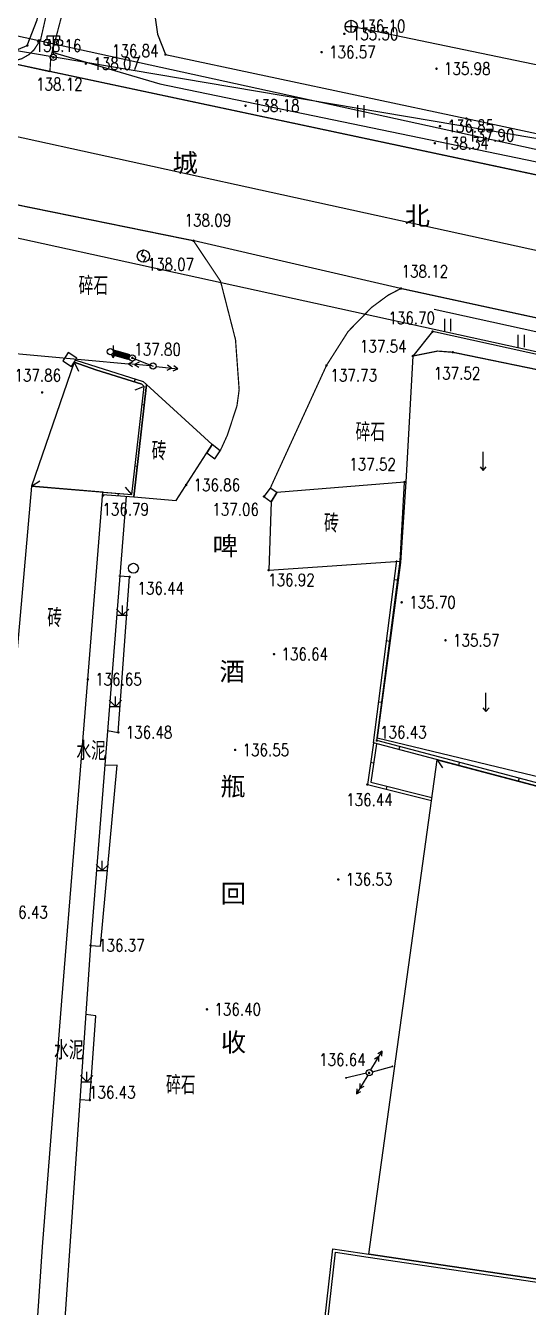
# Model space of a CAD drawing. Extents: x 529262 to 576451, y 2694391 to 2717535.
# Drawn here: x 563981.4 to 564022, y 2711331.8 to 2711435.6 of the extents above; entities that cross this region are included whole.
import ezdxf
from ezdxf.enums import TextEntityAlignment as Align
from ezdxf.xclip import XClip

# ---------------------------------------------------------------- set-up
doc = ezdxf.new("R2010")
doc.units = 0
doc.header["$XCLIPFRAME"] = 0
doc.linetypes.add('X2', pattern=[10, 8, -2])
for name, color, linetype in [('COMPONENT', 8, 'Continuous'), ('DLDW', 8, 'Continuous'), ('DLSS', 4, 'Continuous'), ('DMTZ', 8, 'Continuous'), ('GCD', 8, 'Continuous'), ('GXYZ', 8, 'Continuous'), ('JMD', 8, 'Continuous'), ('PP-COM', 7, 'Continuous'), ('RD-中线', 40, 'Continuous'), ('RD-红线', 7, 'Continuous'), ('ZBTZ', 8, 'Continuous'), ('ZJ', 7, 'Continuous')]:
    doc.layers.add(name, color=color, linetype=linetype)
doc.styles.add('HZ', font='rs.shx', dxfattribs={"width": 0.8, "bigfont": 'hztxt.shx'})
doc.styles.add('等线体', font='simhei.ttf')
doc.linetypes.add('10411', pattern='A,2,[150,AAA.SHX,S=1,R=0,X=0,Y=1],2,[151,AAA.SHX,S=1,R=0,X=0,Y=3],1e-11', length=4)
doc.linetypes.add('10421', pattern='A,2,[150,AAA.SHX,S=0.5,R=0,X=0,Y=0.5],1e-11', length=2)
doc.linetypes.add('10422', pattern='A,0.75,[150,AAA.SHX,S=0.5,R=0,X=0,Y=0.5],1.5,[177,AAA.SHX,S=1,R=0,X=0,Y=0.4],0.75', length=3)
doc.linetypes.add('1161', pattern='A,0,[149,AAA.SHX,S=0.15,R=0,X=0,Y=0],-1.6', length=1.6)
doc.linetypes.add('732', pattern='A,9,-0.5,[162,AAA.SHX,S=1,R=0,X=0,Y=0],-0.5', length=10)

# ---------------------------------------------------------------- blocks, each defined once
blk = doc.blocks.new('A$C19FD0107')
at = {"layer": 'RD-中线', "color": 8, "linetype": 'Continuous', "flags": 128}
blk.add_lwpolyline([(-6861.03, 17001.72), (-7060.42, 17045.41, 0.117908), (-7116.23, 17044.26), (-7165.18, 17031.49)], format="xyb", dxfattribs=at)
at = {"layer": 'RD-红线', "color": 8, "linetype": 'Continuous', "flags": 128}
for points in [[(-6889.09, 17016.06), (-7058.71, 17053.22, 0.098729), (-7108.76, 17054.1, 0.098729)], [(-6862.74, 16993.9), (-7062.12, 17037.59, 0.117895), (-7114.21, 17036.52), (-7120.78, 17034.81)]]:
    blk.add_lwpolyline(points, format="xyb", dxfattribs=at)
blk = doc.blocks.new('GC200')
at = {"linetype": 'Continuous', "const_width": 0.2, "flags": 128}
blk.add_lwpolyline([(-0.1, 0, 1), (0.1, 0, 1)], format="xyb", close=True, dxfattribs=at)
blk = doc.blocks.new('gc121')
at = {"color": 8}
for p, q in [((-0.5, -1), (-0.5, 1)), ((0.5, -1), (0.5, 1))]:
    blk.add_line(p, q, dxfattribs=at)
blk = doc.blocks.new('gc097')
at = {"color": 8}
for p, q in [((-1, 2.9), (-1, 3.5)), ((-1, 3.5), (1, 3.5)), ((0, 0.5), (0, 3.5)), ((1, 3.5), (1, 2.9))]:
    blk.add_line(p, q, dxfattribs=at)
for centre in [(-1, 2.4), (1, 2.4), (0, 0)]:
    blk.add_circle(centre, 0.5, dxfattribs=at)
blk = doc.blocks.new('gc050')
for p, q in [((0, 1), (-0.38, 0.18)), ((-0.38, 0.18), (0.38, -0.18)), ((0, -1), (0.38, -0.18))]:
    blk.add_line(p, q)
blk.add_circle((0, 0), 1)
blk = doc.blocks.new('gc170')
at = {"color": 8, "linetype": 'Continuous'}
blk.add_circle((0, 0), 0.5, dxfattribs=at)
blk = doc.blocks.new('gc120')
at = {"color": 8}
for p, q in [((0, 0), (0, 3)), ((-0.5, 0.6), (0, 0)), ((0, 0), (0.5, 0.6))]:
    blk.add_line(p, q, dxfattribs=at)
blk = doc.blocks.new('gc013a')
at = {"linetype": 'Continuous'}
blk.add_line((0.5, 0), (4, 0), dxfattribs=at)
at = {"linetype": 'Continuous', "flags": 128}
for points in [[(2.31, -0.4), (3, 0), (2.31, 0.4)], [(3.31, -0.4), (4, 0), (3.31, 0.4)]]:
    blk.add_lwpolyline(points, dxfattribs=at)
blk = doc.blocks.new('gc013c')
at = {"linetype": 'Continuous'}
blk.add_line((0.5, 0), (4, 0), dxfattribs=at)
at = {"linetype": 'Continuous', "const_width": 0.15, "flags": 128}
blk.add_lwpolyline([(3.775, 0, 1), (3.925, 0, 1)], format="xyb", close=True, dxfattribs=at)
blk = doc.blocks.new('gc124')
at = {"color": 8}
for p, q in [((-1, 1), (0, 0)), ((-0.8, 0), (0.8, 0)), ((0, 0), (0, 1.6)), ((0, 0), (1, 1))]:
    blk.add_line(p, q, dxfattribs=at)
blk = doc.blocks.new('gc232')
for p, q in [((0.5, 1), (0.5, -1)), ((0.5, -1), (0.19, -0.46)), ((0.5, -1), (0.81, -0.46))]:
    blk.add_line(p, q)
blk.add_circle((0, 0), 0.5)
blk = doc.blocks.new('gc122')
at = {"color": 8}
blk.add_circle((0, 0), 0.8, dxfattribs=at)
blk = doc.blocks.new('gcbj0102')
for p, q in [((-1, 0), (1, 0)), ((0, -1), (0, 1))]:
    blk.add_line(p, q)
blk.add_circle((0, 0), 1)

msp = doc.modelspace()

# ---------------------------------------------------------------- linework, layer by layer
at = {"color": 8, "linetype": 'Continuous', "flags": 128}
msp.add_lwpolyline([(563880.523, 2711450.504), (564182.421, 2711399.466)], dxfattribs=at)
at = {"layer": 'DLSS', "linetype": 'X2', "lineweight": -2, "const_width": 0.1, "flags": 128}
msp.add_lwpolyline([(563997.185, 2711502.568), (563991.16, 2711475.761), (563989.393, 2711465.826), (563984.595, 2711443.331), (563982.579, 2711434.444), (563982.049, 2711433.626), (563981.663, 2711433.253), (563981.058, 2711432.905), (563979.999, 2711432.587)], dxfattribs=at)
msp.add_lwpolyline([(563997.185, 2711502.568), (563991.16, 2711475.761), (563989.393, 2711465.826), (563984.595, 2711443.331), (563982.579, 2711434.444), (563982.049, 2711433.626), (563981.663, 2711433.253), (563981.058, 2711432.905), (563979.999, 2711432.587)], dxfattribs=at)
at = {"layer": 'DLSS', "linetype": 'Continuous', "lineweight": -2, "const_width": 0.1, "flags": 128}
for points in [[(564007.632, 2711449.633), (564000.111, 2711450.284), (563995.965, 2711450.27), (563993.252, 2711449.949), (563990.933, 2711449.271), (563988.72, 2711448.379), (563987.571, 2711447.153), (563986.964, 2711446.082), (563986.311, 2711444.068), (563983.406, 2711433.046), (563983.382, 2711432.726), (563983.332, 2711431.877)], [(564007.632, 2711449.633), (564000.111, 2711450.284), (563995.965, 2711450.27), (563993.252, 2711449.949), (563990.933, 2711449.271), (563988.72, 2711448.379), (563987.571, 2711447.153), (563986.964, 2711446.082), (563986.311, 2711444.068), (563983.406, 2711433.046), (563983.382, 2711432.726), (563983.332, 2711431.877)], [(563994.94, 2711418.17), (563932.319, 2711430.926), (563923.295, 2711431.956), (563917.417, 2711432.156)], [(563994.94, 2711418.17), (563932.319, 2711430.926), (563923.295, 2711431.956), (563917.417, 2711432.156)]]:
    msp.add_lwpolyline(points, dxfattribs=at)
at = {"layer": 'DLSS', "linetype": 'Continuous', "const_width": 0.1, "flags": 128}
msp.add_lwpolyline([(564066.458, 2711414.318), (564065.54, 2711414.365), (563983.332, 2711431.877)], dxfattribs=at)
msp.add_lwpolyline([(564066.458, 2711414.318), (564065.54, 2711414.365), (563983.332, 2711431.877)], dxfattribs=at)
at = {"layer": 'DLSS', "linetype": 'X2', "lineweight": -2, "const_width": 0.1, "elevation": 138.531, "flags": 128}
msp.add_lwpolyline([(563997.11, 2711401.177), (563997.688, 2711402.446), (563998.458, 2711404.805), (563998.636, 2711406.106), (563998.342, 2711410.158), (563997.13, 2711414.895), (563994.94, 2711418.17)], dxfattribs=at)
at = {"layer": 'DLSS', "linetype": 'Continuous', "lineweight": -2, "const_width": 0.1, "elevation": 138.122, "flags": 128}
msp.add_lwpolyline([(564011.726, 2711414.305), (564010.676, 2711413.756), (564009.346, 2711412.77), (564007.451, 2711410.827), (564005.699, 2711408.077), (564001.151, 2711398.139)], dxfattribs=at)
at = {"layer": 'DLSS', "linetype": 'Continuous', "const_width": 0.1, "elevation": 138.57, "flags": 128}
msp.add_lwpolyline([(564067.384, 2711402.218), (564011.726, 2711414.305)], dxfattribs=at)
msp.add_lwpolyline([(564067.384, 2711402.218), (564011.726, 2711414.305)], dxfattribs=at)
at = {"layer": 'DMTZ', "linetype": '10422', "lineweight": -2, "flags": 128}
for points in [[(563968.297, 2711450.757), (563967.143, 2711444.853), (563969.443, 2711444.871), (563968.211, 2711435.981), (563980.287, 2711433.45), (563981.485, 2711433.964), (563982.298, 2711436.059), (563983.41, 2711441.362)], [(563968.297, 2711450.757), (563967.143, 2711444.853), (563969.443, 2711444.871), (563968.211, 2711435.981), (563980.287, 2711433.45), (563981.485, 2711433.964), (563982.298, 2711436.059), (563983.41, 2711441.362)], [(563992.679, 2711433.236), (564017.013, 2711428.062), (564062.903, 2711418.225), (564063.707, 2711418.064), (564066.715, 2711417.408), (564066.98, 2711417.374), (564067.453, 2711417.865), (564067.685, 2711418.501), (564071.924, 2711427.609)], [(563992.679, 2711433.236), (564017.013, 2711428.062), (564062.903, 2711418.225), (564063.707, 2711418.064), (564066.715, 2711417.408), (564066.98, 2711417.374), (564067.453, 2711417.865), (564067.685, 2711418.501), (564071.924, 2711427.609)], [(564059.421, 2711400.871), (564014.282, 2711410.811), (564012.676, 2711408.836), (564012.116, 2711398.641), (564011.692, 2711392.117), (564010.954, 2711386.609), (564009.809, 2711377.925)]]:
    msp.add_lwpolyline(points, dxfattribs=at)
at = {"layer": 'DMTZ', "linetype": '10421', "lineweight": -2, "flags": 128}
for points in [[(563991.453, 2711438.888), (563992.023, 2711434.886), (563992.679, 2711433.236)], [(563991.453, 2711438.888), (563992.023, 2711434.886), (563992.679, 2711433.236)], [(564009.809, 2711377.925), (564022.437, 2711374.895), (564034.769, 2711371.811), (564044.085, 2711371.613), (564056.294, 2711371.905), (564063.087, 2711371.863), (564064.222, 2711372.221), (564071.282, 2711383.656), (564077.507, 2711396.077)]]:
    msp.add_lwpolyline(points, dxfattribs=at)
at = {"layer": 'DMTZ', "linetype": '10411', "lineweight": -2, "flags": 128}
for points in [[(563983.51, 2711433.441), (563992.213, 2711430.881), (564066.999, 2711415.389)], [(563983.51, 2711433.441), (563992.213, 2711430.881), (564066.999, 2711415.389)], [(564087.175, 2711396.335), (564067.483, 2711401.123), (564045.325, 2711405.805), (564014.413, 2711412.601)], [(564087.175, 2711396.335), (564067.483, 2711401.123), (564045.325, 2711405.805), (564014.413, 2711412.601)]]:
    msp.add_lwpolyline(points, dxfattribs=at)
at = {"layer": 'GXYZ', "linetype": 'Continuous', "lineweight": -2}
for p, q in [((563943.706, 2711412.354), (563989.686, 2711408.209)), ((563989.996, 2711408.683, 137.802), (563991.678, 2711408.029, 137.705))]:
    msp.add_line(p, q, dxfattribs=at)
at = {"layer": 'GXYZ', "linetype": '732', "flags": 128}
msp.add_lwpolyline([(564007.722, 2711435.53), (564049.504, 2711426.858), (564085.346, 2711419.463)], dxfattribs=at)
at = {"layer": 'GXYZ', "linetype": 'Continuous', "lineweight": -2, "const_width": 0.5, "flags": 128}
msp.add_lwpolyline([(563988.447, 2711409.12), (563989.755, 2711408.751)], dxfattribs=at)
at = {"layer": 'JMD', "linetype": 'Continuous'}
for p, q in [((563985.299, 2711408.327), (563985.65, 2711407.608)), ((563990.958, 2711406.366), (563990.208, 2711406.085)), ((563990.962, 2711404.862), (563990.787, 2711404.882)), ((563990.392, 2711399.894), (563990.217, 2711399.914)), ((563981.834, 2711398.306), (563982.504, 2711398.742)), ((563988.849, 2711397.529, 137.169), (563988.865, 2711397.709)), ((563989.953, 2711397.616), (563989.446, 2711398.235)), ((564011.445, 2711390.701), (564011.197, 2711390.733)), ((564010.805, 2711385.742), (564010.557, 2711385.774)), ((564010.164, 2711380.783), (564009.917, 2711380.815)), ((564011.606, 2711377.224), (564011.542, 2711376.982)), ((564009.265, 2711375.956), (564009.512, 2711375.917)), ((564014.642, 2711376.163), (564015.085, 2711375.497)), ((564016.44, 2711375.946), (564016.376, 2711375.705)), ((564021.274, 2711374.669), (564021.21, 2711374.427)), ((564010.555, 2711373.767), (564010.616, 2711374.009))]:
    msp.add_line(p, q, dxfattribs=at)
at = {"layer": 'JMD', "linetype": 'Continuous', "lineweight": -2}
msp.add_line((563990.22, 2711406.982), (563990.145, 2711406.744), dxfattribs=at)
at = {"layer": 'JMD', "linetype": 'Continuous', "lineweight": -2, "flags": 128}
for points, elevation in [([(563985.514, 2711408.654), (563984.82, 2711409.11), (563984.38, 2711408.441), (563985.074, 2711407.985)], -0.047), ([(564011.645, 2711392.246), (564012.013, 2711398.636), (564001.673, 2711397.781), (564001.224, 2711397.029), (564001.024, 2711391.503)], 137.524), ([(564001.673, 2711397.781), (564001.151, 2711398.139), (564000.643, 2711397.47), (564001.224, 2711397.029)], -1.644)]:
    msp.add_lwpolyline(points, close=True, dxfattribs=dict(at, elevation=elevation))
at = {"layer": 'JMD', "linetype": 'Continuous', "flags": 128}
for points in [[(563981.834, 2711398.306), (563989.953, 2711397.616), (563990.958, 2711406.366), (563990.757, 2711406.549), (563987.039, 2711407.731), (563985.299, 2711408.327)], [(563990.11, 2711397.439), (563993.535, 2711397.147), (563996.455, 2711401.681), (563991.153, 2711406.526)]]:
    msp.add_lwpolyline(points, close=True, dxfattribs=at)
at = {"layer": 'JMD', "linetype": 'Continuous', "lineweight": -2, "flags": 128}
for points in [[(563985.299, 2711408.327), (563987.039, 2711407.731), (563990.757, 2711406.549), (563990.958, 2711406.366)], [(563985.42, 2711408.511), (563987.126, 2711407.966), (563990.885, 2711406.771), (563991.153, 2711406.526)]]:
    msp.add_lwpolyline(points, dxfattribs=at)
at = {"layer": 'JMD', "linetype": 'Continuous', "elevation": 137.169, "flags": 128}
for points in [[(563987.589, 2711397.619), (563990.11, 2711397.439), (563991.153, 2711406.526)], [(563987.605, 2711397.816), (563989.953, 2711397.616), (563990.958, 2711406.366)]]:
    msp.add_lwpolyline(points, dxfattribs=at)
at = {"layer": 'JMD', "linetype": 'Continuous', "lineweight": -2, "flags": 128}
msp.add_lwpolyline([(563997.11, 2711401.177), (563996.455, 2711401.681), (563996.019, 2711401.004), (563996.668, 2711400.507)], close=True, dxfattribs=at)
at = {"layer": 'JMD', "linetype": 'Continuous', "elevation": 137.671, "flags": 128}
msp.add_lwpolyline([(563987.605, 2711397.816), (563981.834, 2711398.306), (563978.791, 2711363.816), (563976.119, 2711340.263), (563977.223, 2711340.138), (563974.896, 2711327.582), (563982.234, 2711326.594), (563982.35, 2711331.15), (563982.741, 2711336.724), (563984.3, 2711356.655), (563986.39, 2711382.666)], close=True, dxfattribs=at)
at = {"layer": 'JMD', "linetype": 'Continuous', "flags": 128}
for points in [[(563995.536, 2711274.419), (563999.82, 2711297.234), (564004.26, 2711319.419), (564006.207, 2711336.576), (564009.112, 2711336.144), (564022.592, 2711334.156), (564027.303, 2711333.448, 0.1158078), (564030.712, 2711334.548), (564031.406, 2711335.304), (564031.602, 2711335.684), (564032.593, 2711339.198), (564033.714, 2711348.478), (564035.57, 2711370.631), (564009.492, 2711377.524), (564011.397, 2711392.279)], [(563995.766, 2711274.287), (564000.066, 2711297.186), (564004.508, 2711319.38), (564006.427, 2711336.291), (564009.076, 2711335.897), (564022.556, 2711333.909), (564027.295, 2711333.196, 0.1178605), (564030.873, 2711334.353), (564031.612, 2711335.16), (564031.836, 2711335.592), (564032.839, 2711339.149), (564033.963, 2711348.453), (564035.837, 2711370.819), (564009.768, 2711377.71), (564011.645, 2711392.246)]]:
    msp.add_lwpolyline(points, format="xyb", dxfattribs=at)
for points in [[(564009.492, 2711377.524), (564009.005, 2711374.158), (564014.184, 2711372.851)], [(564009.735, 2711377.46), (564009.284, 2711374.345), (564014.219, 2711373.1)]]:
    msp.add_lwpolyline(points, dxfattribs=at)
msp.add_lwpolyline([(564009.112, 2711336.144), (564014.642, 2711376.163), (564035.57, 2711370.631), (564033.714, 2711348.478), (564032.593, 2711339.198), (564031.602, 2711335.684), (564031.406, 2711335.304), (564030.712, 2711334.548, -0.1158078), (564027.303, 2711333.448), (564022.592, 2711334.156)], format="xyb", close=True, dxfattribs=at)
at = {"layer": 'PP-COM', "elevation": 138.16}
msp.add_lwpolyline([(564096.578, 2711407.378), (564074.413, 2711412.382), (564057.15, 2711416.153), (563989.692, 2711430.522), (563977.364, 2711433.148), (563949.43, 2711439.584), (563937.447, 2711442.144), (563922.56, 2711444.229), (563911.299, 2711444.622), (563898.273, 2711444.579)], dxfattribs=at)
at = {"layer": 'ZBTZ', "linetype": '1161', "flags": 128}
for points in [[(563979.999, 2711432.587), (563983.332, 2711431.877)], [(563979.999, 2711432.587), (563983.332, 2711431.877)], [(564011.676, 2711414.305), (563994.99, 2711418.17)], [(564011.676, 2711414.305), (563994.99, 2711418.17)], [(563989.501, 2711397.482), (563986.622, 2711361.134), (563983.032, 2711308.931), (563977.779, 2711308.894)]]:
    msp.add_lwpolyline(points, dxfattribs=at)
at = {"layer": 'ZBTZ', "linetype": 'Continuous', "lineweight": -2, "const_width": 0.1, "elevation": 137.541, "flags": 128}
msp.add_lwpolyline([(564012.676, 2711408.836), (564014.685, 2711409.237), (564015.914, 2711409.142), (564025.941, 2711407.077), (564038.684, 2711404.379), (564047.992, 2711402.45), (564059.289, 2711400.339), (564077.507, 2711396.077)], dxfattribs=at)
msp.add_lwpolyline([(564012.676, 2711408.836), (564014.685, 2711409.237), (564015.914, 2711409.142), (564025.941, 2711407.077), (564038.684, 2711404.379), (564047.992, 2711402.45), (564059.289, 2711400.339), (564077.507, 2711396.077)], dxfattribs=at)
at = {"layer": 'ZBTZ', "linetype": 'Continuous', "flags": 128}
for points, elevation in [([(563987.999, 2711378.517), (563987.999, 2711378.517), (563988.862, 2711378.378), (563989.775, 2711390.958), (563988.906, 2711391.021), (563988.906, 2711391.021)], 136.421), ([(563986.622, 2711361.134), (563986.622, 2711361.134), (563987.415, 2711361.079), (563988.77, 2711375.712), (563987.774, 2711375.686), (563987.774, 2711375.686)], 136.365), ([(563985.765, 2711348.671), (563985.765, 2711348.671), (563986.558, 2711348.616), (563987.052, 2711355.43), (563986.237, 2711355.54), (563986.237, 2711355.54)], 136.379)]:
    msp.add_lwpolyline(points, dxfattribs=dict(at, elevation=elevation))

# ---------------------------------------------------------------- block references
at = {"layer": 'COMPONENT', "linetype": 'Continuous', "xscale": 0.5, "yscale": 0.5}
msp.add_blockref('gcbj0102', (564007.698, 2711435.514), dxfattribs=at)
at = {"layer": 'DLDW', "linetype": 'Continuous', "lineweight": -2, "xscale": 0.5, "yscale": 0.5}
msp.add_blockref('gc097', (563983.609, 2711433.01, 138.12), dxfattribs=at)
msp.add_blockref('gc097', (563983.609, 2711433.01, 138.12), dxfattribs=at)
at = {"layer": 'GCD', "linetype": 'Continuous'}
ref = msp.add_blockref('GC200', (564007.716, 2711435.539, 136.099), dxfattribs=dict(at, xscale=0.5, yscale=0.5, zscale=0.5))
ref.add_attrib('height', '136.10', dxfattribs={"linetype": 'Continuous', "height": 1, "style": 'HZ', "width": 0.8}).set_placement((564008.316, 2711435.539, 136.099), align=Align.MIDDLE_LEFT)
at = {"layer": 'GCD', "linetype": 'Continuous', "lineweight": -2}
ref = msp.add_blockref('GC200', (564007.143, 2711434.913, 135.5), dxfattribs=dict(at, xscale=0.5, yscale=0.5, zscale=0.5))
ref.add_attrib('height', '135.50', dxfattribs={"linetype": 'Continuous', "height": 1, "style": 'HZ', "width": 0.8}).set_placement((564007.743, 2711434.913, 135.5), align=Align.MIDDLE_LEFT)
ref = msp.add_blockref('GC200', (564007.143, 2711434.913, 135.5), dxfattribs=dict(at, xscale=0.5, yscale=0.5, zscale=0.5))
ref.add_attrib('height', '135.50', dxfattribs={"linetype": 'Continuous', "lineweight": -2, "height": 1, "style": 'HZ', "width": 0.8}).set_placement((564007.743, 2711434.913, 135.5), align=Align.MIDDLE_LEFT)
at = {"layer": 'GCD', "linetype": 'Continuous'}
ref = msp.add_blockref('GC200', (563981.503, 2711433.966, 138.158), dxfattribs=dict(at, xscale=0.5, yscale=0.5, zscale=0.5))
ref.add_attrib('height', '138.16', dxfattribs={"linetype": 'Continuous', "height": 1, "style": 'HZ', "width": 0.8}).set_placement((563982.103, 2711433.966, 138.158), align=Align.MIDDLE_LEFT)
at = {"layer": 'GCD', "linetype": 'Continuous', "lineweight": -2}
ref = msp.add_blockref('GC200', (563992.679, 2711433.236, 136.841), dxfattribs=dict(at, xscale=0.5, yscale=0.5, zscale=0.5))
ref.add_attrib('height', '136.84', dxfattribs={"linetype": 'Continuous', "height": 1, "style": 'HZ', "width": 0.8}).set_placement((563988.346, 2711433.541, 136.841), align=Align.MIDDLE_LEFT)
ref = msp.add_blockref('GC200', (563992.679, 2711433.236, 136.841), dxfattribs=dict(at, xscale=0.5, yscale=0.5, zscale=0.5))
ref.add_attrib('height', '136.84', dxfattribs={"linetype": 'Continuous', "lineweight": -2, "height": 1, "style": 'HZ', "width": 0.8}).set_placement((563988.346, 2711433.541, 136.841), align=Align.MIDDLE_LEFT)
at = {"layer": 'GCD', "linetype": 'Continuous'}
ref = msp.add_blockref('GC200', (564005.305, 2711433.436, 136.571), dxfattribs=dict(at, xscale=0.5, yscale=0.5, zscale=0.5))
ref.add_attrib('height', '136.57', dxfattribs={"linetype": 'Continuous', "height": 1, "style": 'HZ', "width": 0.8}).set_placement((564005.905, 2711433.436, 136.571), align=Align.MIDDLE_LEFT)
at = {"layer": 'GCD', "linetype": 'Continuous', "lineweight": -2}
ref = msp.add_blockref('GC200', (563983.609, 2711433.01, 138.12), dxfattribs=dict(at, xscale=0.5, yscale=0.5, zscale=0.5))
ref.add_attrib('height', '138.12', dxfattribs={"linetype": 'Continuous', "height": 1, "style": 'HZ', "width": 0.8}).set_placement((563982.207, 2711430.843, 138.12), align=Align.MIDDLE_LEFT)
ref = msp.add_blockref('GC200', (563983.609, 2711433.01, 138.12), dxfattribs=dict(at, xscale=0.5, yscale=0.5, zscale=0.5))
ref.add_attrib('height', '138.12', dxfattribs={"linetype": 'Continuous', "lineweight": -2, "height": 1, "style": 'HZ', "width": 0.8}).set_placement((563982.207, 2711430.843, 138.12), align=Align.MIDDLE_LEFT)
at = {"layer": 'GCD', "linetype": 'Continuous'}
ref = msp.add_blockref('GC200', (563986.241, 2711432.505, 138.072), dxfattribs=dict(at, xscale=0.5, yscale=0.5, zscale=0.5))
ref.add_attrib('height', '138.07', dxfattribs={"linetype": 'Continuous', "height": 1, "style": 'HZ', "width": 0.8}).set_placement((563986.841, 2711432.505, 138.072), align=Align.MIDDLE_LEFT)
ref = msp.add_blockref('GC200', (564014.598, 2711432.095, 135.98), dxfattribs=dict(at, xscale=0.5, yscale=0.5, zscale=0.5))
ref.add_attrib('height', '135.98', dxfattribs={"linetype": 'Continuous', "height": 1, "style": 'HZ', "width": 0.8}).set_placement((564015.198, 2711432.095, 135.98), align=Align.MIDDLE_LEFT)
ref = msp.add_blockref('GC200', (563999.15, 2711429.097, 138.183), dxfattribs=dict(at, xscale=0.5, yscale=0.5, zscale=0.5))
ref.add_attrib('height', '138.18', dxfattribs={"linetype": 'Continuous', "height": 1, "style": 'HZ', "width": 0.8}).set_placement((563999.75, 2711429.097, 138.183), align=Align.MIDDLE_LEFT)
ref = msp.add_blockref('GC200', (564014.88, 2711427.446, 136.848), dxfattribs=dict(at, xscale=0.5, yscale=0.5, zscale=0.5))
ref.add_attrib('height', '136.85', dxfattribs={"linetype": 'Continuous', "height": 1, "style": 'HZ', "width": 0.8}).set_placement((564015.48, 2711427.446, 136.848), align=Align.MIDDLE_LEFT)
at = {"layer": 'GCD', "linetype": 'Continuous', "lineweight": -2}
ref = msp.add_blockref('GC200', (564017.013, 2711428.062, 137.9), dxfattribs=dict(at, xscale=0.5, yscale=0.5, zscale=0.5))
ref.add_attrib('height', '137.90', dxfattribs={"linetype": 'Continuous', "height": 1, "style": 'HZ', "width": 0.8}).set_placement((564017.124, 2711426.704, 137.9), align=Align.MIDDLE_LEFT)
ref = msp.add_blockref('GC200', (564017.013, 2711428.062, 137.9), dxfattribs=dict(at, xscale=0.5, yscale=0.5, zscale=0.5))
ref.add_attrib('height', '137.90', dxfattribs={"linetype": 'Continuous', "lineweight": -2, "height": 1, "style": 'HZ', "width": 0.8}).set_placement((564017.124, 2711426.704, 137.9), align=Align.MIDDLE_LEFT)
at = {"layer": 'GCD', "linetype": 'Continuous'}
ref = msp.add_blockref('GC200', (564014.457, 2711426.06, 138.339), dxfattribs=dict(at, xscale=0.5, yscale=0.5, zscale=0.5))
ref.add_attrib('height', '138.34', dxfattribs={"linetype": 'Continuous', "height": 1, "style": 'HZ', "width": 0.8}).set_placement((564015.057, 2711426.06, 138.339), align=Align.MIDDLE_LEFT)
at = {"layer": 'GCD', "linetype": 'Continuous', "lineweight": -2}
ref = msp.add_blockref('GC200', (563994.94, 2711418.17, 138.092), dxfattribs=dict(at, xscale=0.5, yscale=0.5, zscale=0.5))
ref.add_attrib('height', '138.09', dxfattribs={"linetype": 'Continuous', "height": 1, "style": 'HZ', "width": 0.8}).set_placement((563994.216, 2711419.821, 138.092), align=Align.MIDDLE_LEFT)
ref = msp.add_blockref('GC200', (563994.94, 2711418.17, 138.092), dxfattribs=dict(at, xscale=0.5, yscale=0.5, zscale=0.5))
ref.add_attrib('height', '138.09', dxfattribs={"linetype": 'Continuous', "lineweight": -2, "height": 1, "style": 'HZ', "width": 0.8}).set_placement((563994.216, 2711419.821, 138.092), align=Align.MIDDLE_LEFT)
at = {"layer": 'GCD', "linetype": 'Continuous'}
ref = msp.add_blockref('GC200', (563990.895, 2711416.922, 138.073), dxfattribs=dict(at, xscale=0.5, yscale=0.5, zscale=0.5))
ref.add_attrib('height', '138.07', dxfattribs={"linetype": 'Continuous', "height": 1, "style": 'HZ', "width": 0.8}).set_placement((563991.224, 2711416.249, 138.073), align=Align.MIDDLE_LEFT)
ref = msp.add_blockref('GC200', (563990.895, 2711416.922, 138.073), dxfattribs=dict(at, xscale=0.5, yscale=0.5, zscale=0.5))
ref.add_attrib('height', '138.07', dxfattribs={"linetype": 'Continuous', "height": 1, "style": 'HZ', "width": 0.8}).set_placement((563991.224, 2711416.249, 138.073), align=Align.MIDDLE_LEFT)
at = {"layer": 'GCD', "linetype": 'Continuous', "lineweight": -2}
ref = msp.add_blockref('GC200', (564011.726, 2711414.305, 138.122), dxfattribs=dict(at, xscale=0.5, yscale=0.5, zscale=0.5))
ref.add_attrib('height', '138.12', dxfattribs={"linetype": 'Continuous', "height": 1, "style": 'HZ', "width": 0.8}).set_placement((564011.769, 2711415.688, 138.122), align=Align.MIDDLE_LEFT)
ref = msp.add_blockref('GC200', (564011.726, 2711414.305, 138.122), dxfattribs=dict(at, xscale=0.5, yscale=0.5, zscale=0.5))
ref.add_attrib('height', '138.12', dxfattribs={"linetype": 'Continuous', "lineweight": -2, "height": 1, "style": 'HZ', "width": 0.8}).set_placement((564011.769, 2711415.688, 138.122), align=Align.MIDDLE_LEFT)
ref = msp.add_blockref('GC200', (564014.282, 2711410.811, 136.701), dxfattribs=dict(at, xscale=0.5, yscale=0.5, zscale=0.5))
ref.add_attrib('height', '136.70', dxfattribs={"linetype": 'Continuous', "height": 1, "style": 'HZ', "width": 0.8}).set_placement((564010.706, 2711411.915, 136.701), align=Align.MIDDLE_LEFT)
ref = msp.add_blockref('GC200', (564014.282, 2711410.811, 136.701), dxfattribs=dict(at, xscale=0.5, yscale=0.5, zscale=0.5))
ref.add_attrib('height', '136.70', dxfattribs={"linetype": 'Continuous', "lineweight": -2, "height": 1, "style": 'HZ', "width": 0.8}).set_placement((564010.706, 2711411.915, 136.701), align=Align.MIDDLE_LEFT)
ref = msp.add_blockref('GC200', (564012.676, 2711408.836, 137.541), dxfattribs=dict(at, xscale=0.5, yscale=0.5, zscale=0.5))
ref.add_attrib('height', '137.54', dxfattribs={"linetype": 'Continuous', "height": 1, "style": 'HZ', "width": 0.8}).set_placement((564008.403, 2711409.619, 137.541), align=Align.MIDDLE_LEFT)
ref = msp.add_blockref('GC200', (564012.676, 2711408.836, 137.541), dxfattribs=dict(at, xscale=0.5, yscale=0.5, zscale=0.5))
ref.add_attrib('height', '137.54', dxfattribs={"linetype": 'Continuous', "lineweight": -2, "height": 1, "style": 'HZ', "width": 0.8}).set_placement((564008.403, 2711409.619, 137.541), align=Align.MIDDLE_LEFT)
ref = msp.add_blockref('GC200', (563989.996, 2711408.683, 137.802), dxfattribs=dict(at, xscale=0.5, yscale=0.5, zscale=0.5))
ref.add_attrib('height', '137.80', dxfattribs={"linetype": 'Continuous', "lineweight": -2, "height": 1, "style": 'HZ', "width": 0.8}).set_placement((563990.155, 2711409.372, 137.802), align=Align.MIDDLE_LEFT)
ref = msp.add_blockref('GC200', (564015.914, 2711409.142, 137.52), dxfattribs=dict(at, xscale=0.5, yscale=0.5, zscale=0.5))
ref.add_attrib('height', '137.52', dxfattribs={"linetype": 'Continuous', "height": 1, "style": 'HZ', "width": 0.8}).set_placement((564014.372, 2711407.443, 137.52), align=Align.MIDDLE_LEFT)
ref = msp.add_blockref('GC200', (564015.914, 2711409.142, 137.52), dxfattribs=dict(at, xscale=0.5, yscale=0.5, zscale=0.5))
ref.add_attrib('height', '137.52', dxfattribs={"linetype": 'Continuous', "lineweight": -2, "height": 1, "style": 'HZ', "width": 0.8}).set_placement((564014.372, 2711407.443, 137.52), align=Align.MIDDLE_LEFT)
ref = msp.add_blockref('GC200', (564005.699, 2711408.077, 137.733), dxfattribs=dict(at, xscale=0.5, yscale=0.5, zscale=0.5))
ref.add_attrib('height', '137.73', dxfattribs={"linetype": 'Continuous', "height": 1, "style": 'HZ', "width": 0.8}).set_placement((564006.017, 2711407.286, 137.733), align=Align.MIDDLE_LEFT)
ref = msp.add_blockref('GC200', (564005.699, 2711408.077, 137.733), dxfattribs=dict(at, xscale=0.5, yscale=0.5, zscale=0.5))
ref.add_attrib('height', '137.73', dxfattribs={"linetype": 'Continuous', "lineweight": -2, "height": 1, "style": 'HZ', "width": 0.8}).set_placement((564006.017, 2711407.286, 137.733), align=Align.MIDDLE_LEFT)
ref = msp.add_blockref('GC200', (563982.7, 2711405.891, 137.859), dxfattribs=dict(at, xscale=0.5, yscale=0.5, zscale=0.5))
ref.add_attrib('height', '137.86', dxfattribs={"linetype": 'Continuous', "lineweight": -2, "height": 1, "style": 'HZ', "width": 0.8}).set_placement((563980.463, 2711407.276, 137.859), align=Align.MIDDLE_LEFT)
ref = msp.add_blockref('GC200', (564012.013, 2711398.636, 137.517), dxfattribs=dict(at, xscale=0.5, yscale=0.5, zscale=0.5))
ref.add_attrib('height', '137.52', dxfattribs={"linetype": 'Continuous', "lineweight": -2, "height": 1, "style": 'HZ', "width": 0.8}).set_placement((564007.539, 2711400.072, 137.517), align=Align.MIDDLE_LEFT)
at = {"layer": 'GCD', "linetype": 'Continuous'}
ref = msp.add_blockref('GC200', (563994.344, 2711398.403, 136.857), dxfattribs=dict(at, xscale=0.5, yscale=0.5, zscale=0.5))
ref.add_attrib('height', '136.86', dxfattribs={"linetype": 'Continuous', "height": 1, "style": 'HZ', "width": 0.8}).set_placement((563994.944, 2711398.403, 136.857), align=Align.MIDDLE_LEFT)
ref = msp.add_blockref('GC200', (563987.635, 2711397.551, 136.793), dxfattribs=dict(at, xscale=0.5, yscale=0.5, zscale=0.5))
ref.add_attrib('height', '136.79', dxfattribs={"linetype": 'Continuous', "height": 1, "style": 'HZ', "width": 0.8}).set_placement((563987.573, 2711396.439, 136.793), align=Align.MIDDLE_LEFT)
ref = msp.add_blockref('GC200', (564000.645, 2711397.471, 137.059), dxfattribs=dict(at, xscale=0.5, yscale=0.5, zscale=0.5))
ref.add_attrib('height', '137.06', dxfattribs={"linetype": 'Continuous', "height": 1, "style": 'HZ', "width": 0.8}).set_placement((563996.464, 2711396.42, 137.059), align=Align.MIDDLE_LEFT)
ref = msp.add_blockref('GC200', (564001.024, 2711391.503, 136.915), dxfattribs=dict(at, xscale=0.5, yscale=0.5, zscale=0.5))
ref.add_attrib('height', '136.92', dxfattribs={"linetype": 'Continuous', "height": 1, "style": 'HZ', "width": 0.8}).set_placement((564000.975, 2711390.717, 136.915), align=Align.MIDDLE_LEFT)
ref = msp.add_blockref('GC200', (563989.775, 2711390.958, 136.442), dxfattribs=dict(at, xscale=0.5, yscale=0.5, zscale=0.5))
ref.add_attrib('height', '136.44', dxfattribs={"linetype": 'Continuous', "height": 1, "style": 'HZ', "width": 0.8}).set_placement((563990.408, 2711390.046, 136.442), align=Align.MIDDLE_LEFT)
at = {"layer": 'GCD', "linetype": 'Continuous', "lineweight": -2}
ref = msp.add_blockref('GC200', (564011.783, 2711388.902, 135.697), dxfattribs=dict(at, xscale=0.5, yscale=0.5, zscale=0.5))
ref.add_attrib('height', '135.70', dxfattribs={"linetype": 'Continuous', "lineweight": -2, "height": 1, "style": 'HZ', "width": 0.8}).set_placement((564012.383, 2711388.902, 135.697), align=Align.MIDDLE_LEFT)
ref = msp.add_blockref('GC200', (564015.327, 2711385.827, 135.57), dxfattribs=dict(at, xscale=0.5, yscale=0.5, zscale=0.5))
ref.add_attrib('height', '135.57', dxfattribs={"linetype": 'Continuous', "lineweight": -2, "height": 1, "style": 'HZ', "width": 0.8}).set_placement((564015.927, 2711385.827, 135.57), align=Align.MIDDLE_LEFT)
at = {"layer": 'GCD', "linetype": 'Continuous'}
ref = msp.add_blockref('GC200', (564001.457, 2711384.709, 136.639), dxfattribs=dict(at, xscale=0.5, yscale=0.5, zscale=0.5))
ref.add_attrib('height', '136.64', dxfattribs={"linetype": 'Continuous', "height": 1, "style": 'HZ', "width": 0.8}).set_placement((564002.057, 2711384.709, 136.639), align=Align.MIDDLE_LEFT)
ref = msp.add_blockref('GC200', (563986.39, 2711382.666, 136.647), dxfattribs=dict(at, xscale=0.5, yscale=0.5, zscale=0.5))
ref.add_attrib('height', '136.65', dxfattribs={"linetype": 'Continuous', "height": 1, "style": 'HZ', "width": 0.8}).set_placement((563986.99, 2711382.666, 136.647), align=Align.MIDDLE_LEFT)
ref = msp.add_blockref('GC200', (563988.862, 2711378.378, 136.476), dxfattribs=dict(at, xscale=0.5, yscale=0.5, zscale=0.5))
ref.add_attrib('height', '136.48', dxfattribs={"linetype": 'Continuous', "height": 1, "style": 'HZ', "width": 0.8}).set_placement((563989.462, 2711378.378, 136.476), align=Align.MIDDLE_LEFT)
at = {"layer": 'GCD', "linetype": 'Continuous', "lineweight": -2}
ref = msp.add_blockref('GC200', (564009.768, 2711377.71, 136.428), dxfattribs=dict(at, xscale=0.5, yscale=0.5, zscale=0.5))
ref.add_attrib('height', '136.43', dxfattribs={"linetype": 'Continuous', "lineweight": -2, "height": 1, "style": 'HZ', "width": 0.8}).set_placement((564010.031, 2711378.386, 136.428), align=Align.MIDDLE_LEFT)
at = {"layer": 'GCD', "linetype": 'Continuous'}
ref = msp.add_blockref('GC200', (563998.312, 2711376.957, 136.549), dxfattribs=dict(at, xscale=0.5, yscale=0.5, zscale=0.5))
ref.add_attrib('height', '136.55', dxfattribs={"linetype": 'Continuous', "height": 1, "style": 'HZ', "width": 0.8}).set_placement((563998.912, 2711376.957, 136.549), align=Align.MIDDLE_LEFT)
ref = msp.add_blockref('GC200', (564009.005, 2711374.158, 136.438), dxfattribs=dict(at, xscale=0.5, yscale=0.5, zscale=0.5))
ref.add_attrib('height', '136.44', dxfattribs={"linetype": 'Continuous', "height": 1, "style": 'HZ', "width": 0.8}).set_placement((564007.289, 2711372.917, 136.438), align=Align.MIDDLE_LEFT)
ref = msp.add_blockref('GC200', (564006.654, 2711366.475, 136.534), dxfattribs=dict(at, xscale=0.5, yscale=0.5, zscale=0.5))
ref.add_attrib('height', '136.53', dxfattribs={"linetype": 'Continuous', "height": 1, "style": 'HZ', "width": 0.8}).set_placement((564007.254, 2711366.475, 136.534), align=Align.MIDDLE_LEFT)
ref = msp.add_blockref('GC200', (563978.791, 2711363.816, 136.433), dxfattribs=dict(at, xscale=0.5, yscale=0.5, zscale=0.5))
ref.add_attrib('height', '136.43', dxfattribs={"linetype": 'Continuous', "height": 1, "style": 'HZ', "width": 0.8}).set_placement((563979.391, 2711363.816, 136.433), align=Align.MIDDLE_LEFT)
ref = msp.add_blockref('GC200', (563986.622, 2711361.134, 136.365), dxfattribs=dict(at, xscale=0.5, yscale=0.5, zscale=0.5))
ref.add_attrib('height', '136.37', dxfattribs={"linetype": 'Continuous', "height": 1, "style": 'HZ', "width": 0.8}).set_placement((563987.222, 2711361.134, 136.365), align=Align.MIDDLE_LEFT)
ref = msp.add_blockref('GC200', (563996.033, 2711355.959, 136.396), dxfattribs=dict(at, xscale=0.5, yscale=0.5, zscale=0.5))
ref.add_attrib('height', '136.40', dxfattribs={"linetype": 'Continuous', "height": 1, "style": 'HZ', "width": 0.8}).set_placement((563996.633, 2711355.959, 136.396), align=Align.MIDDLE_LEFT)
ref = msp.add_blockref('GC200', (564009.149, 2711350.815, 136.64), dxfattribs=dict(at, xscale=0.5, yscale=0.5, zscale=0.5))
ref.add_attrib('height', '136.64', dxfattribs={"linetype": 'Continuous', "height": 1, "style": 'HZ', "width": 0.8}).set_placement((564005.101, 2711351.883, 136.64), align=Align.MIDDLE_LEFT)
ref = msp.add_blockref('GC200', (563986.558, 2711348.616, 136.434), dxfattribs=dict(at, xscale=0.5, yscale=0.5, zscale=0.5))
ref.add_attrib('height', '136.43', dxfattribs={"linetype": 'Continuous', "height": 1, "style": 'HZ', "width": 0.8}).set_placement((563986.491, 2711349.238, 136.434), align=Align.MIDDLE_LEFT)
at = {"layer": 'GXYZ', "linetype": 'Continuous', "xscale": 0.5, "yscale": 0.5}
for name, p in [('gc050', (563990.895, 2711416.922, 138.073)), ('gc050', (563990.895, 2711416.922, 138.073)), ('gc170', (564009.17, 2711350.84)), ('gc170', (564009.17, 2711350.84))]:
    msp.add_blockref(name, p, dxfattribs=at)
at = {"layer": 'GXYZ', "linetype": 'Continuous', "xscale": 0.5, "yscale": 0.5, "zscale": 0.5}
msp.add_blockref('gc232', (563988.207, 2711409.188, 137.98), dxfattribs=at)
at = {"layer": 'GXYZ', "linetype": 'Continuous', "lineweight": -2, "xscale": 0.5, "yscale": 0.5}
for p in [(563989.996, 2711408.683), (563991.678, 2711408.029)]:
    msp.add_blockref('gc170', p, dxfattribs=at)
at = {"layer": 'GXYZ', "linetype": 'Continuous', "lineweight": -2, "xscale": 0.4999999999762896, "yscale": 0.4999999999762896, "rotation": 174.8478623711126}
msp.add_blockref('gc013a', (563991.678, 2711408.029), dxfattribs=at)
at = {"layer": 'GXYZ', "linetype": 'Continuous', "xscale": 0.5000000000528722, "yscale": 0.5000000000528722, "zscale": 0.5000000000528722, "rotation": 353.4678633052678}
msp.add_blockref('gc013a', (563991.678, 2711408.029), dxfattribs=at)
at = {"layer": 'GXYZ', "linetype": 'Continuous'}
for name, xscale, yscale, rotation in [('gc013a', 0.4999999998649145, 0.4999999998649145, 59.26976019795988), ('gc013c', 0.5000000000096771, 0.5000000000096771, 192.8183640626279), ('gc013c', 0.4999999999288813, 0.4999999999288813, 15.18586678722379), ('gc013a', 0.4999999998413595, 0.4999999998413595, 238.9376824089762)]:
    msp.add_blockref(name, (564009.17, 2711350.84), dxfattribs=dict(at, xscale=xscale, yscale=yscale, rotation=rotation))
at = {"layer": 'PP-COM'}
ref = msp.add_blockref('A$C19FD0107', (570997.993, 2694390.603), dxfattribs=at)
XClip(ref).set_block_clipping_path([(-9366.4383134884, 14428.6043910822), (-3328.4480743363, 17452.7484863754)])
at = {"layer": 'ZBTZ', "linetype": 'Continuous', "lineweight": -2, "xscale": 0.5, "yscale": 0.5}
for name, p in [('gc121', (564008.498, 2711428.654)), ('gc121', (564008.498, 2711428.654)), ('gc124', (563989.212, 2711387.855)), ('gc124', (563988.629, 2711380.472)), ('gc124', (563987.56, 2711367.191)), ('gc124', (563986.314, 2711350.095))]:
    msp.add_blockref(name, p, dxfattribs=at)
at = {"layer": 'ZBTZ', "linetype": 'Continuous', "xscale": 0.5, "yscale": 0.5}
for name, p in [('gc121', (564015.509, 2711411.338)), ('gc121', (564015.509, 2711411.338)), ('gc121', (564021.464, 2711410.053)), ('gc121', (564021.464, 2711410.053)), ('gc120', (564018.368, 2711399.578)), ('gc122', (563990.085, 2711391.66))]:
    msp.add_blockref(name, p, dxfattribs=at)
at = {"layer": 'ZBTZ', "linetype": 'Continuous', "xscale": 0.5, "yscale": 0.5, "zscale": 0.5}
msp.add_blockref('gc120', (564018.594, 2711380.074), dxfattribs=at)

# ---------------------------------------------------------------- texts
at = {"layer": 'JMD', "linetype": 'Continuous', "style": 'HZ', "width": 0.8}
for p in [(563992.759, 2711401.146), (563984.315, 2711387.634)]:
    msp.add_text('砖', height=1.5, dxfattribs=at).set_placement(p, align=Align.MIDDLE_RIGHT)
at = {"layer": 'JMD', "linetype": 'Continuous', "lineweight": -2, "style": 'HZ', "width": 0.8}
msp.add_text('砖', height=1.5, dxfattribs=at).set_placement((564006.703, 2711395.293), align=Align.MIDDLE_RIGHT)
at = {"layer": 'ZJ', "color": 8, "linetype": 'Continuous', "style": '等线体'}
for s, p in [('城', (563994.273, 2711424.496)), ('城', (563994.273, 2711424.496)), ('北', (564013.045, 2711420.191)), ('北', (564013.045, 2711420.191)), ('啤', (563997.513, 2711393.488)), ('酒', (563998.074, 2711383.324)), ('瓶', (563998.135, 2711374.027)), ('回', (563998.162, 2711365.316)), ('收', (563998.182, 2711353.323))]:
    msp.add_text(s, height=1.5, dxfattribs=at).set_placement(p, align=Align.MIDDLE)
at = {"layer": 'ZJ', "color": 8, "linetype": 'Continuous', "style": 'HZ', "width": 0.8}
for p in [(563986.848, 2711414.597), (563986.848, 2711414.597), (564009.243, 2711402.751), (563993.919, 2711349.902)]:
    msp.add_text('碎石', height=1.5, dxfattribs=at).set_placement(p, align=Align.MIDDLE)
at = {"layer": 'ZJ', "color": 8, "linetype": 'Continuous', "lineweight": -2, "style": 'HZ', "width": 0.8}
for p in [(563986.659, 2711376.951), (563984.858, 2711352.718)]:
    msp.add_text('水泥', height=1.5, dxfattribs=at).set_placement(p, align=Align.MIDDLE)

doc.saveas('drawing.dxf')
